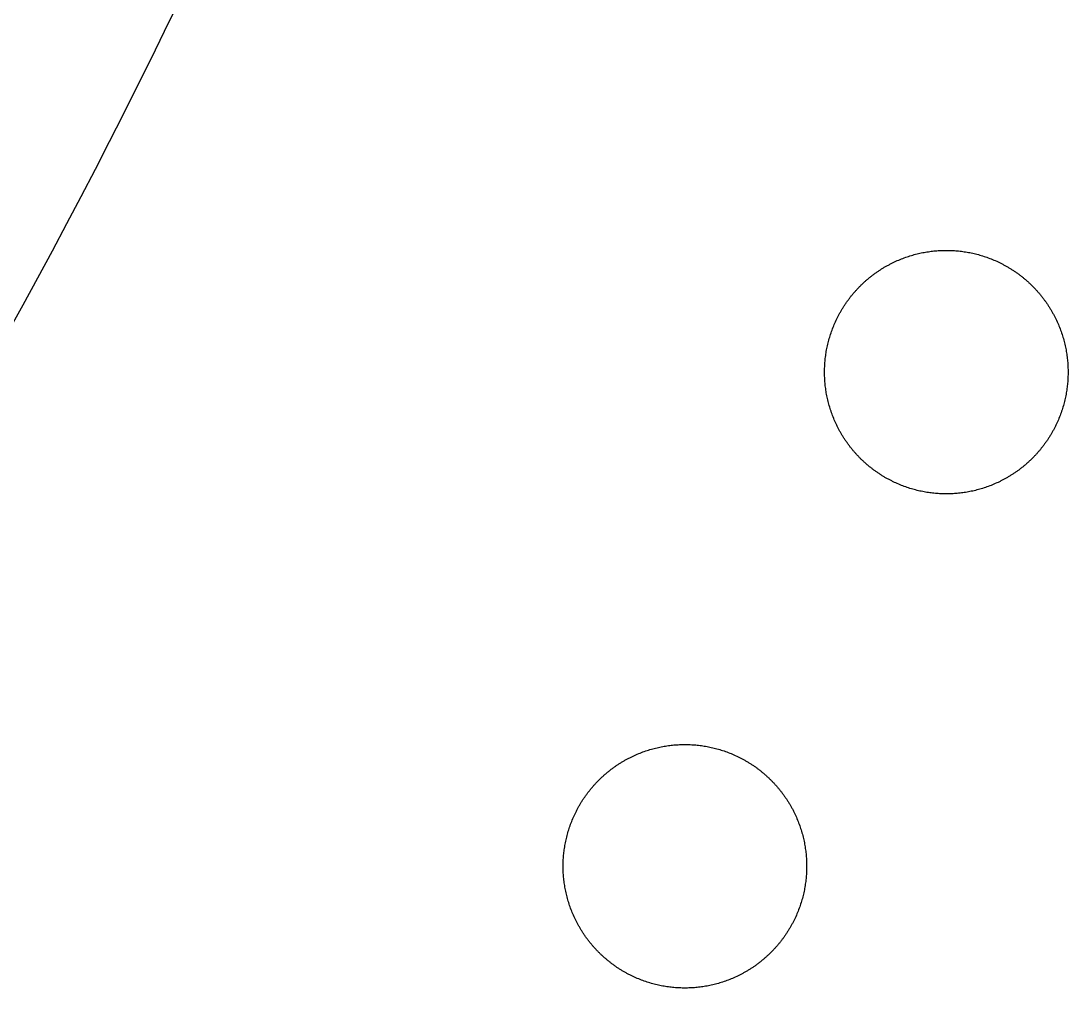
# Model space of a CAD drawing. Extents: x -111 to 2985, y -118 to 122.
# Drawn here: x -69.45 to -64.44, y -60.82 to -56.19 of the extents above; entities that cross this region are included whole.
import ezdxf

# ---------------------------------------------------------------- set-up
doc = ezdxf.new("R2010")
doc.units = 0
doc.layers.add('LAYER_03', color=5, linetype='CONTINUOUS')

msp = doc.modelspace()

# ---------------------------------------------------------------- linework, layer by layer
at = {"layer": 'LAYER_03'}
msp.add_lwpolyline([(-68.6985, -56.1086), (-68.763, -56.2416), (-68.828, -56.3743), (-68.8937, -56.5066), (-68.96, -56.6386), (-69.0269, -56.7702), (-69.0944, -56.9014), (-69.1625, -57.0323), (-69.2312, -57.1627), (-69.3004, -57.2928), (-69.3703, -57.4225), (-69.4407, -57.5518), (-69.5117, -57.6807)], dxfattribs=at)
for points in [[(-65.6031, -57.8715), (-65.6031, -57.8651), (-65.6029, -57.8586), (-65.6028, -57.8521), (-65.6025, -57.8456), (-65.6022, -57.839), (-65.6018, -57.8324), (-65.6013, -57.8258), (-65.6007, -57.8192), (-65.6001, -57.8125), (-65.5994, -57.8059), (-65.5986, -57.7992), (-65.5977, -57.7925), (-65.5967, -57.7857), (-65.5957, -57.779), (-65.5946, -57.7723), (-65.5934, -57.7655), (-65.5921, -57.7587), (-65.5907, -57.752), (-65.5892, -57.7452), (-65.5877, -57.7384), (-65.586, -57.7316), (-65.5843, -57.7248), (-65.5825, -57.718), (-65.5806, -57.7112), (-65.5786, -57.7044), (-65.5765, -57.6976), (-65.5744, -57.6908), (-65.5721, -57.6841), (-65.5698, -57.6773), (-65.5673, -57.6705), (-65.5648, -57.6638), (-65.5622, -57.657), (-65.5595, -57.6503), (-65.5567, -57.6436), (-65.5538, -57.637), (-65.5508, -57.6303), (-65.5477, -57.6237), (-65.5462, -57.6204), (-65.5446, -57.617), (-65.543, -57.6138), (-65.5413, -57.6105), (-65.5397, -57.6072), (-65.538, -57.6039), (-65.5363, -57.6006), (-65.5346, -57.5974), (-65.5328, -57.5941), (-65.5311, -57.5909), (-65.5293, -57.5877), (-65.5274, -57.5844), (-65.5256, -57.5812), (-65.5238, -57.578), (-65.5219, -57.5748), (-65.52, -57.5716), (-65.5181, -57.5684), (-65.5161, -57.5653), (-65.5141, -57.5621), (-65.5122, -57.5589), (-65.5101, -57.5558), (-65.5081, -57.5527), (-65.5061, -57.5496), (-65.504, -57.5465), (-65.5019, -57.5434), (-65.4998, -57.5403), (-65.4976, -57.5372), (-65.4955, -57.5341), (-65.4933, -57.5311), (-65.4911, -57.5281), (-65.4889, -57.525), (-65.4866, -57.522), (-65.4844, -57.519), (-65.4821, -57.5161), (-65.4798, -57.5131), (-65.4775, -57.5101), (-65.4751, -57.5072), (-65.4728, -57.5043), (-65.4704, -57.5014), (-65.468, -57.4985), (-65.4656, -57.4956), (-65.4631, -57.4927), (-65.4607, -57.4899), (-65.4582, -57.487), (-65.4557, -57.4842), (-65.4532, -57.4814), (-65.4507, -57.4786), (-65.4481, -57.4758), (-65.4455, -57.4731), (-65.443, -57.4703), (-65.4403, -57.4676), (-65.4377, -57.4649), (-65.4351, -57.4622), (-65.4324, -57.4595), (-65.4298, -57.4569), (-65.4271, -57.4542), (-65.4244, -57.4516), (-65.4216, -57.449), (-65.4189, -57.4464), (-65.4161, -57.4438), (-65.4133, -57.4413), (-65.4106, -57.4387), (-65.4078, -57.4362), (-65.4049, -57.4337), (-65.4021, -57.4313), (-65.3992, -57.4288), (-65.3964, -57.4264), (-65.3935, -57.4239), (-65.3906, -57.4215), (-65.3877, -57.4192), (-65.3847, -57.4168), (-65.3818, -57.4145), (-65.3788, -57.4121), (-65.3759, -57.4098), (-65.3729, -57.4076), (-65.3699, -57.4053), (-65.3669, -57.4031), (-65.3639, -57.4008), (-65.3608, -57.3986), (-65.3578, -57.3965), (-65.3547, -57.3943), (-65.3517, -57.3922), (-65.3486, -57.39), (-65.3455, -57.388), (-65.3424, -57.3859), (-65.3393, -57.3838), (-65.3361, -57.3818), (-65.333, -57.3798), (-65.3298, -57.3778), (-65.3267, -57.3758), (-65.3235, -57.3739), (-65.3203, -57.372), (-65.3171, -57.3701), (-65.3139, -57.3682), (-65.3107, -57.3663), (-65.3075, -57.3645), (-65.3043, -57.3627), (-65.3011, -57.3609), (-65.2978, -57.3591), (-65.2946, -57.3574), (-65.2913, -57.3556), (-65.288, -57.3539), (-65.2848, -57.3523), (-65.2815, -57.3506), (-65.2782, -57.349), (-65.2749, -57.3474), (-65.2716, -57.3458), (-65.2683, -57.3442), (-65.2616, -57.3411), (-65.255, -57.3382), (-65.2483, -57.3353), (-65.2416, -57.3325), (-65.2349, -57.3298), (-65.2282, -57.3271), (-65.2214, -57.3246), (-65.2147, -57.3222), (-65.2079, -57.3198), (-65.2011, -57.3176), (-65.1943, -57.3154), (-65.1875, -57.3133), (-65.1807, -57.3113), (-65.1739, -57.3094), (-65.1671, -57.3076), (-65.1604, -57.3059), (-65.1536, -57.3043), (-65.1468, -57.3027), (-65.14, -57.3013), (-65.1332, -57.2999), (-65.1264, -57.2986), (-65.1197, -57.2974), (-65.1129, -57.2962), (-65.1062, -57.2952), (-65.0995, -57.2942), (-65.0928, -57.2934), (-65.0861, -57.2926), (-65.0794, -57.2918), (-65.0728, -57.2912), (-65.0661, -57.2906), (-65.0595, -57.2902), (-65.0529, -57.2898), (-65.0464, -57.2894), (-65.0399, -57.2892), (-65.0333, -57.289), (-65.0269, -57.2889), (-65.0204, -57.2888), (-65.014, -57.2889), (-65.0075, -57.289), (-65.001, -57.2892), (-64.9944, -57.2894), (-64.9879, -57.2898), (-64.9813, -57.2902), (-64.9747, -57.2906), (-64.9681, -57.2912), (-64.9614, -57.2918), (-64.9547, -57.2926), (-64.948, -57.2934), (-64.9413, -57.2942), (-64.9346, -57.2952), (-64.9279, -57.2962), (-64.9211, -57.2974), (-64.9144, -57.2986), (-64.9076, -57.2999), (-64.9008, -57.3013), (-64.8941, -57.3027), (-64.8873, -57.3043), (-64.8805, -57.3059), (-64.8737, -57.3076), (-64.8669, -57.3094), (-64.8601, -57.3113), (-64.8533, -57.3133), (-64.8465, -57.3154), (-64.8397, -57.3176), (-64.8329, -57.3198), (-64.8262, -57.3222), (-64.8194, -57.3246), (-64.8127, -57.3271), (-64.8059, -57.3298), (-64.7992, -57.3325), (-64.7925, -57.3353), (-64.7858, -57.3382), (-64.7792, -57.3411), (-64.7725, -57.3442), (-64.7692, -57.3458), (-64.7659, -57.3474), (-64.7626, -57.349), (-64.7593, -57.3506), (-64.7561, -57.3523), (-64.7528, -57.3539), (-64.7495, -57.3556), (-64.7463, -57.3574), (-64.743, -57.3591), (-64.7398, -57.3609), (-64.7365, -57.3627), (-64.7333, -57.3645), (-64.7301, -57.3663), (-64.7269, -57.3682), (-64.7237, -57.3701), (-64.7205, -57.372), (-64.7173, -57.3739), (-64.7141, -57.3758), (-64.711, -57.3778), (-64.7078, -57.3798), (-64.7047, -57.3818), (-64.7016, -57.3838), (-64.6984, -57.3859), (-64.6953, -57.388), (-64.6922, -57.39), (-64.6892, -57.3922), (-64.6861, -57.3943), (-64.683, -57.3965), (-64.68, -57.3986), (-64.677, -57.4008), (-64.6739, -57.4031), (-64.6709, -57.4053), (-64.6679, -57.4076), (-64.6649, -57.4098), (-64.662, -57.4121), (-64.659, -57.4145), (-64.6561, -57.4168), (-64.6532, -57.4192), (-64.6502, -57.4215), (-64.6473, -57.4239), (-64.6445, -57.4264), (-64.6416, -57.4288), (-64.6387, -57.4313), (-64.6359, -57.4337), (-64.6331, -57.4362), (-64.6303, -57.4387), (-64.6275, -57.4413), (-64.6247, -57.4438), (-64.6219, -57.4464), (-64.6192, -57.449), (-64.6165, -57.4516), (-64.6138, -57.4542), (-64.6111, -57.4569), (-64.6084, -57.4595), (-64.6057, -57.4622), (-64.6031, -57.4649), (-64.6005, -57.4676), (-64.5979, -57.4703), (-64.5953, -57.4731), (-64.5927, -57.4758), (-64.5902, -57.4786), (-64.5876, -57.4814), (-64.5851, -57.4842), (-64.5826, -57.487), (-64.5801, -57.4899), (-64.5777, -57.4927), (-64.5752, -57.4956), (-64.5728, -57.4985), (-64.5704, -57.5014), (-64.568, -57.5043), (-64.5657, -57.5072), (-64.5633, -57.5101), (-64.561, -57.5131), (-64.5587, -57.5161), (-64.5564, -57.519), (-64.5542, -57.522), (-64.5519, -57.525), (-64.5497, -57.5281), (-64.5475, -57.5311), (-64.5453, -57.5341), (-64.5432, -57.5372), (-64.5411, -57.5403), (-64.5389, -57.5434), (-64.5368, -57.5465), (-64.5348, -57.5496), (-64.5327, -57.5527), (-64.5307, -57.5558), (-64.5287, -57.5589), (-64.5267, -57.5621), (-64.5247, -57.5653), (-64.5228, -57.5684), (-64.5209, -57.5716), (-64.5189, -57.5748), (-64.5171, -57.578), (-64.5152, -57.5812), (-64.5134, -57.5844), (-64.5116, -57.5877), (-64.5098, -57.5909), (-64.508, -57.5941), (-64.5063, -57.5974), (-64.5045, -57.6006), (-64.5028, -57.6039), (-64.5011, -57.6072), (-64.4995, -57.6105), (-64.4979, -57.6138), (-64.4962, -57.617), (-64.4947, -57.6204), (-64.4931, -57.6237), (-64.49, -57.6303), (-64.487, -57.637), (-64.4842, -57.6436), (-64.4814, -57.6503), (-64.4786, -57.657), (-64.476, -57.6638), (-64.4735, -57.6705), (-64.4711, -57.6773), (-64.4687, -57.6841), (-64.4665, -57.6908), (-64.4643, -57.6976), (-64.4622, -57.7044), (-64.4602, -57.7112), (-64.4583, -57.718), (-64.4565, -57.7248), (-64.4548, -57.7316), (-64.4532, -57.7384), (-64.4516, -57.7452), (-64.4501, -57.752), (-64.4488, -57.7587), (-64.4475, -57.7655), (-64.4463, -57.7723), (-64.4451, -57.779), (-64.4441, -57.7857), (-64.4431, -57.7925), (-64.4422, -57.7992), (-64.4414, -57.8059), (-64.4407, -57.8125), (-64.4401, -57.8192), (-64.4395, -57.8258), (-64.439, -57.8324), (-64.4386, -57.839), (-64.4383, -57.8456), (-64.4381, -57.8521), (-64.4379, -57.8586), (-64.4378, -57.8651), (-64.4377, -57.8715), (-64.4378, -57.878), (-64.4379, -57.8845), (-64.4381, -57.891), (-64.4383, -57.8975), (-64.4386, -57.9041), (-64.439, -57.9106), (-64.4395, -57.9173), (-64.4401, -57.9239), (-64.4407, -57.9305), (-64.4414, -57.9372), (-64.4422, -57.9439), (-64.4431, -57.9506), (-64.4441, -57.9573), (-64.4451, -57.964), (-64.4463, -57.9708), (-64.4475, -57.9776), (-64.4488, -57.9843), (-64.4501, -57.9911), (-64.4516, -57.9979), (-64.4532, -58.0047), (-64.4548, -58.0115), (-64.4565, -58.0183), (-64.4583, -58.0251), (-64.4602, -58.0319), (-64.4622, -58.0387), (-64.4643, -58.0454), (-64.4665, -58.0522), (-64.4687, -58.059), (-64.4711, -58.0658), (-64.4735, -58.0725), (-64.476, -58.0793), (-64.4786, -58.086), (-64.4814, -58.0927), (-64.4842, -58.0994), (-64.487, -58.1061), (-64.49, -58.1128), (-64.4931, -58.1194), (-64.4947, -58.1227), (-64.4962, -58.126), (-64.4979, -58.1293), (-64.4995, -58.1326), (-64.5011, -58.1359), (-64.5028, -58.1391), (-64.5045, -58.1424), (-64.5063, -58.1457), (-64.508, -58.1489), (-64.5098, -58.1522), (-64.5116, -58.1554), (-64.5134, -58.1586), (-64.5152, -58.1618), (-64.5171, -58.1651), (-64.5189, -58.1683), (-64.5209, -58.1714), (-64.5228, -58.1746), (-64.5247, -58.1778), (-64.5267, -58.181), (-64.5287, -58.1841), (-64.5307, -58.1872), (-64.5327, -58.1904), (-64.5348, -58.1935), (-64.5368, -58.1966), (-64.5389, -58.1997), (-64.5411, -58.2028), (-64.5432, -58.2058), (-64.5453, -58.2089), (-64.5475, -58.212), (-64.5497, -58.215), (-64.5519, -58.218), (-64.5542, -58.221), (-64.5564, -58.224), (-64.5587, -58.227), (-64.561, -58.23), (-64.5633, -58.2329), (-64.5657, -58.2359), (-64.568, -58.2388), (-64.5704, -58.2417), (-64.5728, -58.2446), (-64.5752, -58.2475), (-64.5777, -58.2504), (-64.5801, -58.2532), (-64.5826, -58.256), (-64.5851, -58.2589), (-64.5876, -58.2617), (-64.5902, -58.2645), (-64.5927, -58.2672), (-64.5953, -58.27), (-64.5979, -58.2727), (-64.6005, -58.2755), (-64.6031, -58.2782), (-64.6057, -58.2809), (-64.6084, -58.2835), (-64.6111, -58.2862), (-64.6138, -58.2888), (-64.6165, -58.2915), (-64.6192, -58.2941), (-64.6219, -58.2967), (-64.6247, -58.2992), (-64.6275, -58.3018), (-64.6303, -58.3043), (-64.6331, -58.3068), (-64.6359, -58.3093), (-64.6387, -58.3118), (-64.6416, -58.3143), (-64.6445, -58.3167), (-64.6473, -58.3191), (-64.6502, -58.3215), (-64.6532, -58.3239), (-64.6561, -58.3263), (-64.659, -58.3286), (-64.662, -58.3309), (-64.6649, -58.3332), (-64.6679, -58.3355), (-64.6709, -58.3378), (-64.6739, -58.34), (-64.677, -58.3422), (-64.68, -58.3444), (-64.683, -58.3466), (-64.6861, -58.3488), (-64.6892, -58.3509), (-64.6922, -58.353), (-64.6953, -58.3551), (-64.6984, -58.3572), (-64.7016, -58.3592), (-64.7047, -58.3613), (-64.7078, -58.3633), (-64.711, -58.3653), (-64.7141, -58.3672), (-64.7173, -58.3692), (-64.7205, -58.3711), (-64.7237, -58.373), (-64.7269, -58.3749), (-64.7301, -58.3767), (-64.7333, -58.3786), (-64.7365, -58.3804), (-64.7398, -58.3822), (-64.743, -58.3839), (-64.7463, -58.3857), (-64.7495, -58.3874), (-64.7528, -58.3891), (-64.7561, -58.3908), (-64.7593, -58.3924), (-64.7626, -58.3941), (-64.7659, -58.3957), (-64.7692, -58.3973), (-64.7725, -58.3989), (-64.7792, -58.4019), (-64.7858, -58.4049), (-64.7925, -58.4078), (-64.7992, -58.4106), (-64.8059, -58.4133), (-64.8127, -58.4159), (-64.8194, -58.4184), (-64.8262, -58.4209), (-64.8329, -58.4232), (-64.8397, -58.4255), (-64.8465, -58.4276), (-64.8533, -58.4297), (-64.8601, -58.4317), (-64.8669, -58.4336), (-64.8737, -58.4354), (-64.8805, -58.4372), (-64.8873, -58.4388), (-64.8941, -58.4403), (-64.9008, -58.4418), (-64.9076, -58.4432), (-64.9144, -58.4445), (-64.9211, -58.4457), (-64.9279, -58.4468), (-64.9346, -58.4479), (-64.9413, -58.4488), (-64.948, -58.4497), (-64.9547, -58.4505), (-64.9614, -58.4512), (-64.9681, -58.4518), (-64.9747, -58.4524), (-64.9813, -58.4529), (-64.9879, -58.4533), (-64.9944, -58.4536), (-65.001, -58.4539), (-65.0075, -58.4541), (-65.014, -58.4542), (-65.0204, -58.4542), (-65.0269, -58.4542), (-65.0333, -58.4541), (-65.0399, -58.4539), (-65.0464, -58.4536), (-65.0529, -58.4533), (-65.0595, -58.4529), (-65.0661, -58.4524), (-65.0728, -58.4518), (-65.0794, -58.4512), (-65.0861, -58.4505), (-65.0928, -58.4497), (-65.0995, -58.4488), (-65.1062, -58.4479), (-65.1129, -58.4468), (-65.1197, -58.4457), (-65.1264, -58.4445), (-65.1332, -58.4432), (-65.14, -58.4418), (-65.1468, -58.4403), (-65.1536, -58.4388), (-65.1604, -58.4372), (-65.1671, -58.4354), (-65.1739, -58.4336), (-65.1807, -58.4317), (-65.1875, -58.4297), (-65.1943, -58.4276), (-65.2011, -58.4255), (-65.2079, -58.4232), (-65.2147, -58.4209), (-65.2214, -58.4184), (-65.2282, -58.4159), (-65.2349, -58.4133), (-65.2416, -58.4106), (-65.2483, -58.4078), (-65.255, -58.4049), (-65.2616, -58.4019), (-65.2683, -58.3989), (-65.2716, -58.3973), (-65.2749, -58.3957), (-65.2782, -58.3941), (-65.2815, -58.3924), (-65.2848, -58.3908), (-65.288, -58.3891), (-65.2913, -58.3874), (-65.2946, -58.3857), (-65.2978, -58.3839), (-65.3011, -58.3822), (-65.3043, -58.3804), (-65.3075, -58.3786), (-65.3107, -58.3767), (-65.3139, -58.3749), (-65.3171, -58.373), (-65.3203, -58.3711), (-65.3235, -58.3692), (-65.3267, -58.3672), (-65.3298, -58.3653), (-65.333, -58.3633), (-65.3361, -58.3613), (-65.3393, -58.3592), (-65.3424, -58.3572), (-65.3455, -58.3551), (-65.3486, -58.353), (-65.3517, -58.3509), (-65.3547, -58.3488), (-65.3578, -58.3466), (-65.3608, -58.3444), (-65.3639, -58.3422), (-65.3669, -58.34), (-65.3699, -58.3378), (-65.3729, -58.3355), (-65.3759, -58.3332), (-65.3788, -58.3309), (-65.3818, -58.3286), (-65.3847, -58.3263), (-65.3877, -58.3239), (-65.3906, -58.3215), (-65.3935, -58.3191), (-65.3964, -58.3167), (-65.3992, -58.3143), (-65.4021, -58.3118), (-65.4049, -58.3093), (-65.4078, -58.3068), (-65.4106, -58.3043), (-65.4133, -58.3018), (-65.4161, -58.2992), (-65.4189, -58.2967), (-65.4216, -58.2941), (-65.4244, -58.2915), (-65.4271, -58.2888), (-65.4298, -58.2862), (-65.4324, -58.2835), (-65.4351, -58.2809), (-65.4377, -58.2782), (-65.4403, -58.2755), (-65.443, -58.2727), (-65.4455, -58.27), (-65.4481, -58.2672), (-65.4507, -58.2645), (-65.4532, -58.2617), (-65.4557, -58.2589), (-65.4582, -58.256), (-65.4607, -58.2532), (-65.4631, -58.2504), (-65.4656, -58.2475), (-65.468, -58.2446), (-65.4704, -58.2417), (-65.4728, -58.2388), (-65.4751, -58.2359), (-65.4775, -58.2329), (-65.4798, -58.23), (-65.4821, -58.227), (-65.4844, -58.224), (-65.4866, -58.221), (-65.4889, -58.218), (-65.4911, -58.215), (-65.4933, -58.212), (-65.4955, -58.2089), (-65.4976, -58.2058), (-65.4998, -58.2028), (-65.5019, -58.1997), (-65.504, -58.1966), (-65.5061, -58.1935), (-65.5081, -58.1904), (-65.5101, -58.1872), (-65.5122, -58.1841), (-65.5141, -58.181), (-65.5161, -58.1778), (-65.5181, -58.1746), (-65.52, -58.1714), (-65.5219, -58.1683), (-65.5238, -58.1651), (-65.5256, -58.1618), (-65.5274, -58.1586), (-65.5293, -58.1554), (-65.5311, -58.1522), (-65.5328, -58.1489), (-65.5346, -58.1457), (-65.5363, -58.1424), (-65.538, -58.1391), (-65.5397, -58.1359), (-65.5413, -58.1326), (-65.543, -58.1293), (-65.5446, -58.126), (-65.5462, -58.1227), (-65.5477, -58.1194), (-65.5508, -58.1128), (-65.5538, -58.1061), (-65.5567, -58.0994), (-65.5595, -58.0927), (-65.5622, -58.086), (-65.5648, -58.0793), (-65.5673, -58.0725), (-65.5698, -58.0658), (-65.5721, -58.059), (-65.5744, -58.0522), (-65.5765, -58.0454), (-65.5786, -58.0387), (-65.5806, -58.0319), (-65.5825, -58.0251), (-65.5843, -58.0183), (-65.586, -58.0115), (-65.5877, -58.0047), (-65.5892, -57.9979), (-65.5907, -57.9911), (-65.5921, -57.9843), (-65.5934, -57.9776), (-65.5946, -57.9708), (-65.5957, -57.964), (-65.5967, -57.9573), (-65.5977, -57.9506), (-65.5986, -57.9439), (-65.5994, -57.9372), (-65.6001, -57.9305), (-65.6007, -57.9239), (-65.6013, -57.9173), (-65.6018, -57.9106), (-65.6022, -57.9041), (-65.6025, -57.8975), (-65.6028, -57.891), (-65.6029, -57.8845), (-65.6031, -57.878)], [(-66.8542, -60.2357), (-66.8541, -60.2293), (-66.854, -60.2228), (-66.8538, -60.2163), (-66.8536, -60.2098), (-66.8533, -60.2032), (-66.8529, -60.1966), (-66.8524, -60.19), (-66.8518, -60.1834), (-66.8512, -60.1767), (-66.8505, -60.1701), (-66.8497, -60.1634), (-66.8488, -60.1567), (-66.8478, -60.15), (-66.8468, -60.1432), (-66.8456, -60.1365), (-66.8444, -60.1297), (-66.8431, -60.123), (-66.8418, -60.1162), (-66.8403, -60.1094), (-66.8388, -60.1026), (-66.8371, -60.0958), (-66.8354, -60.089), (-66.8336, -60.0822), (-66.8317, -60.0754), (-66.8297, -60.0686), (-66.8276, -60.0618), (-66.8254, -60.0551), (-66.8232, -60.0483), (-66.8208, -60.0415), (-66.8184, -60.0347), (-66.8159, -60.028), (-66.8133, -60.0213), (-66.8105, -60.0146), (-66.8078, -60.0079), (-66.8049, -60.0012), (-66.8019, -59.9945), (-66.7988, -59.9879), (-66.7972, -59.9846), (-66.7957, -59.9813), (-66.794, -59.978), (-66.7924, -59.9747), (-66.7908, -59.9714), (-66.7891, -59.9681), (-66.7874, -59.9649), (-66.7856, -59.9616), (-66.7839, -59.9584), (-66.7821, -59.9551), (-66.7803, -59.9519), (-66.7785, -59.9486), (-66.7767, -59.9454), (-66.7748, -59.9422), (-66.773, -59.939), (-66.7711, -59.9358), (-66.7691, -59.9326), (-66.7672, -59.9295), (-66.7652, -59.9263), (-66.7632, -59.9232), (-66.7612, -59.92), (-66.7592, -59.9169), (-66.7571, -59.9138), (-66.7551, -59.9107), (-66.753, -59.9076), (-66.7509, -59.9045), (-66.7487, -59.9014), (-66.7466, -59.8984), (-66.7444, -59.8953), (-66.7422, -59.8923), (-66.74, -59.8893), (-66.7377, -59.8863), (-66.7355, -59.8833), (-66.7332, -59.8803), (-66.7309, -59.8773), (-66.7286, -59.8744), (-66.7262, -59.8714), (-66.7239, -59.8685), (-66.7215, -59.8656), (-66.7191, -59.8627), (-66.7167, -59.8598), (-66.7142, -59.8569), (-66.7118, -59.8541), (-66.7093, -59.8512), (-66.7068, -59.8484), (-66.7043, -59.8456), (-66.7017, -59.8428), (-66.6992, -59.84), (-66.6966, -59.8373), (-66.694, -59.8345), (-66.6914, -59.8318), (-66.6888, -59.8291), (-66.6862, -59.8264), (-66.6835, -59.8237), (-66.6808, -59.8211), (-66.6781, -59.8184), (-66.6754, -59.8158), (-66.6727, -59.8132), (-66.67, -59.8106), (-66.6672, -59.8081), (-66.6644, -59.8055), (-66.6616, -59.803), (-66.6588, -59.8005), (-66.656, -59.798), (-66.6532, -59.7955), (-66.6503, -59.793), (-66.6474, -59.7906), (-66.6446, -59.7882), (-66.6417, -59.7858), (-66.6387, -59.7834), (-66.6358, -59.781), (-66.6329, -59.7787), (-66.6299, -59.7764), (-66.627, -59.7741), (-66.624, -59.7718), (-66.621, -59.7695), (-66.618, -59.7673), (-66.6149, -59.7651), (-66.6119, -59.7629), (-66.6089, -59.7607), (-66.6058, -59.7585), (-66.6027, -59.7564), (-66.5997, -59.7543), (-66.5966, -59.7522), (-66.5935, -59.7501), (-66.5903, -59.7481), (-66.5872, -59.746), (-66.5841, -59.744), (-66.5809, -59.742), (-66.5778, -59.7401), (-66.5746, -59.7381), (-66.5714, -59.7362), (-66.5682, -59.7343), (-66.565, -59.7324), (-66.5618, -59.7305), (-66.5586, -59.7287), (-66.5554, -59.7269), (-66.5521, -59.7251), (-66.5489, -59.7233), (-66.5456, -59.7216), (-66.5424, -59.7199), (-66.5391, -59.7182), (-66.5358, -59.7165), (-66.5326, -59.7148), (-66.5293, -59.7132), (-66.526, -59.7116), (-66.5227, -59.71), (-66.5194, -59.7084), (-66.5127, -59.7054), (-66.5061, -59.7024), (-66.4994, -59.6995), (-66.4927, -59.6967), (-66.486, -59.694), (-66.4792, -59.6914), (-66.4725, -59.6888), (-66.4657, -59.6864), (-66.459, -59.6841), (-66.4522, -59.6818), (-66.4454, -59.6796), (-66.4386, -59.6776), (-66.4318, -59.6756), (-66.425, -59.6737), (-66.4182, -59.6718), (-66.4114, -59.6701), (-66.4046, -59.6685), (-66.3978, -59.6669), (-66.3911, -59.6655), (-66.3843, -59.6641), (-66.3775, -59.6628), (-66.3708, -59.6616), (-66.364, -59.6605), (-66.3573, -59.6594), (-66.3506, -59.6585), (-66.3439, -59.6576), (-66.3372, -59.6568), (-66.3305, -59.6561), (-66.3238, -59.6554), (-66.3172, -59.6549), (-66.3106, -59.6544), (-66.304, -59.654), (-66.2975, -59.6537), (-66.2909, -59.6534), (-66.2844, -59.6532), (-66.2779, -59.6531), (-66.2715, -59.6531), (-66.265, -59.6531), (-66.2586, -59.6532), (-66.252, -59.6534), (-66.2455, -59.6537), (-66.239, -59.654), (-66.2324, -59.6544), (-66.2258, -59.6549), (-66.2191, -59.6554), (-66.2125, -59.6561), (-66.2058, -59.6568), (-66.1991, -59.6576), (-66.1924, -59.6585), (-66.1857, -59.6594), (-66.179, -59.6605), (-66.1722, -59.6616), (-66.1655, -59.6628), (-66.1587, -59.6641), (-66.1519, -59.6655), (-66.1451, -59.6669), (-66.1383, -59.6685), (-66.1316, -59.6701), (-66.1248, -59.6718), (-66.118, -59.6737), (-66.1112, -59.6756), (-66.1044, -59.6776), (-66.0976, -59.6796), (-66.0908, -59.6818), (-66.084, -59.6841), (-66.0772, -59.6864), (-66.0705, -59.6888), (-66.0637, -59.6914), (-66.057, -59.694), (-66.0503, -59.6967), (-66.0436, -59.6995), (-66.0369, -59.7024), (-66.0303, -59.7054), (-66.0236, -59.7084), (-66.0203, -59.71), (-66.017, -59.7116), (-66.0137, -59.7132), (-66.0104, -59.7148), (-66.0071, -59.7165), (-66.0039, -59.7182), (-66.0006, -59.7199), (-65.9973, -59.7216), (-65.9941, -59.7233), (-65.9908, -59.7251), (-65.9876, -59.7269), (-65.9844, -59.7287), (-65.9812, -59.7305), (-65.978, -59.7324), (-65.9748, -59.7343), (-65.9716, -59.7362), (-65.9684, -59.7381), (-65.9652, -59.7401), (-65.9621, -59.742), (-65.9589, -59.744), (-65.9558, -59.746), (-65.9526, -59.7481), (-65.9495, -59.7501), (-65.9464, -59.7522), (-65.9433, -59.7543), (-65.9402, -59.7564), (-65.9372, -59.7585), (-65.9341, -59.7607), (-65.9311, -59.7629), (-65.928, -59.7651), (-65.925, -59.7673), (-65.922, -59.7695), (-65.919, -59.7718), (-65.916, -59.7741), (-65.9131, -59.7764), (-65.9101, -59.7787), (-65.9072, -59.781), (-65.9042, -59.7834), (-65.9013, -59.7858), (-65.8984, -59.7882), (-65.8955, -59.7906), (-65.8927, -59.793), (-65.8898, -59.7955), (-65.887, -59.798), (-65.8842, -59.8005), (-65.8813, -59.803), (-65.8786, -59.8055), (-65.8758, -59.8081), (-65.873, -59.8106), (-65.8703, -59.8132), (-65.8676, -59.8158), (-65.8648, -59.8184), (-65.8621, -59.8211), (-65.8595, -59.8237), (-65.8568, -59.8264), (-65.8542, -59.8291), (-65.8516, -59.8318), (-65.8489, -59.8345), (-65.8464, -59.8373), (-65.8438, -59.84), (-65.8412, -59.8428), (-65.8387, -59.8456), (-65.8362, -59.8484), (-65.8337, -59.8512), (-65.8312, -59.8541), (-65.8288, -59.8569), (-65.8263, -59.8598), (-65.8239, -59.8627), (-65.8215, -59.8656), (-65.8191, -59.8685), (-65.8168, -59.8714), (-65.8144, -59.8744), (-65.8121, -59.8773), (-65.8098, -59.8803), (-65.8075, -59.8833), (-65.8053, -59.8863), (-65.803, -59.8893), (-65.8008, -59.8923), (-65.7986, -59.8953), (-65.7964, -59.8984), (-65.7943, -59.9014), (-65.7921, -59.9045), (-65.79, -59.9076), (-65.7879, -59.9107), (-65.7858, -59.9138), (-65.7838, -59.9169), (-65.7818, -59.92), (-65.7797, -59.9232), (-65.7778, -59.9263), (-65.7758, -59.9295), (-65.7739, -59.9326), (-65.7719, -59.9358), (-65.77, -59.939), (-65.7681, -59.9422), (-65.7663, -59.9454), (-65.7645, -59.9486), (-65.7626, -59.9519), (-65.7608, -59.9551), (-65.7591, -59.9584), (-65.7573, -59.9616), (-65.7556, -59.9649), (-65.7539, -59.9681), (-65.7522, -59.9714), (-65.7506, -59.9747), (-65.7489, -59.978), (-65.7473, -59.9813), (-65.7457, -59.9846), (-65.7442, -59.9879), (-65.7411, -59.9945), (-65.7381, -60.0012), (-65.7352, -60.0079), (-65.7324, -60.0146), (-65.7297, -60.0213), (-65.7271, -60.028), (-65.7246, -60.0347), (-65.7221, -60.0415), (-65.7198, -60.0483), (-65.7175, -60.0551), (-65.7154, -60.0618), (-65.7133, -60.0686), (-65.7113, -60.0754), (-65.7094, -60.0822), (-65.7076, -60.089), (-65.7059, -60.0958), (-65.7042, -60.1026), (-65.7027, -60.1094), (-65.7012, -60.1162), (-65.6998, -60.123), (-65.6985, -60.1297), (-65.6973, -60.1365), (-65.6962, -60.1432), (-65.6952, -60.15), (-65.6942, -60.1567), (-65.6933, -60.1634), (-65.6925, -60.1701), (-65.6918, -60.1767), (-65.6912, -60.1834), (-65.6906, -60.19), (-65.6901, -60.1966), (-65.6897, -60.2032), (-65.6894, -60.2098), (-65.6891, -60.2163), (-65.689, -60.2228), (-65.6888, -60.2293), (-65.6888, -60.2357), (-65.6888, -60.2422), (-65.689, -60.2487), (-65.6891, -60.2552), (-65.6894, -60.2617), (-65.6897, -60.2683), (-65.6901, -60.2749), (-65.6906, -60.2815), (-65.6912, -60.2881), (-65.6918, -60.2948), (-65.6925, -60.3014), (-65.6933, -60.3081), (-65.6942, -60.3148), (-65.6952, -60.3215), (-65.6962, -60.3283), (-65.6973, -60.335), (-65.6985, -60.3418), (-65.6998, -60.3485), (-65.7012, -60.3553), (-65.7027, -60.3621), (-65.7042, -60.3689), (-65.7059, -60.3757), (-65.7076, -60.3825), (-65.7094, -60.3893), (-65.7113, -60.3961), (-65.7133, -60.4029), (-65.7154, -60.4097), (-65.7175, -60.4164), (-65.7198, -60.4232), (-65.7221, -60.43), (-65.7246, -60.4368), (-65.7271, -60.4435), (-65.7297, -60.4502), (-65.7324, -60.4569), (-65.7352, -60.4636), (-65.7381, -60.4703), (-65.7411, -60.477), (-65.7442, -60.4836), (-65.7457, -60.4869), (-65.7473, -60.4902), (-65.7489, -60.4935), (-65.7506, -60.4968), (-65.7522, -60.5001), (-65.7539, -60.5034), (-65.7556, -60.5066), (-65.7573, -60.5099), (-65.7591, -60.5131), (-65.7608, -60.5164), (-65.7626, -60.5196), (-65.7645, -60.5229), (-65.7663, -60.5261), (-65.7681, -60.5293), (-65.77, -60.5325), (-65.7719, -60.5357), (-65.7739, -60.5388), (-65.7758, -60.542), (-65.7778, -60.5452), (-65.7797, -60.5483), (-65.7818, -60.5515), (-65.7838, -60.5546), (-65.7858, -60.5577), (-65.7879, -60.5608), (-65.79, -60.5639), (-65.7921, -60.567), (-65.7943, -60.5701), (-65.7964, -60.5731), (-65.7986, -60.5762), (-65.8008, -60.5792), (-65.803, -60.5822), (-65.8053, -60.5852), (-65.8075, -60.5882), (-65.8098, -60.5912), (-65.8121, -60.5942), (-65.8144, -60.5971), (-65.8168, -60.6001), (-65.8191, -60.603), (-65.8215, -60.6059), (-65.8239, -60.6088), (-65.8263, -60.6117), (-65.8288, -60.6146), (-65.8312, -60.6174), (-65.8337, -60.6203), (-65.8362, -60.6231), (-65.8387, -60.6259), (-65.8412, -60.6287), (-65.8438, -60.6315), (-65.8464, -60.6342), (-65.8489, -60.637), (-65.8516, -60.6397), (-65.8542, -60.6424), (-65.8568, -60.6451), (-65.8595, -60.6478), (-65.8621, -60.6504), (-65.8648, -60.6531), (-65.8676, -60.6557), (-65.8703, -60.6583), (-65.873, -60.6609), (-65.8758, -60.6634), (-65.8786, -60.666), (-65.8813, -60.6685), (-65.8842, -60.671), (-65.887, -60.6735), (-65.8898, -60.676), (-65.8927, -60.6785), (-65.8955, -60.6809), (-65.8984, -60.6833), (-65.9013, -60.6857), (-65.9042, -60.6881), (-65.9072, -60.6905), (-65.9101, -60.6928), (-65.9131, -60.6951), (-65.916, -60.6974), (-65.919, -60.6997), (-65.922, -60.702), (-65.925, -60.7042), (-65.928, -60.7064), (-65.9311, -60.7086), (-65.9341, -60.7108), (-65.9372, -60.713), (-65.9402, -60.7151), (-65.9433, -60.7172), (-65.9464, -60.7193), (-65.9495, -60.7214), (-65.9526, -60.7234), (-65.9558, -60.7255), (-65.9589, -60.7275), (-65.9621, -60.7295), (-65.9652, -60.7314), (-65.9684, -60.7334), (-65.9716, -60.7353), (-65.9748, -60.7372), (-65.978, -60.7391), (-65.9812, -60.7409), (-65.9844, -60.7428), (-65.9876, -60.7446), (-65.9908, -60.7464), (-65.9941, -60.7482), (-65.9973, -60.7499), (-66.0006, -60.7516), (-66.0039, -60.7533), (-66.0071, -60.755), (-66.0104, -60.7567), (-66.0137, -60.7583), (-66.017, -60.7599), (-66.0203, -60.7615), (-66.0236, -60.7631), (-66.0303, -60.7661), (-66.0369, -60.7691), (-66.0436, -60.772), (-66.0503, -60.7748), (-66.057, -60.7775), (-66.0637, -60.7801), (-66.0705, -60.7827), (-66.0772, -60.7851), (-66.084, -60.7874), (-66.0908, -60.7897), (-66.0976, -60.7919), (-66.1044, -60.7939), (-66.1112, -60.7959), (-66.118, -60.7978), (-66.1248, -60.7996), (-66.1316, -60.8014), (-66.1383, -60.803), (-66.1451, -60.8046), (-66.1519, -60.806), (-66.1587, -60.8074), (-66.1655, -60.8087), (-66.1722, -60.8099), (-66.179, -60.811), (-66.1857, -60.8121), (-66.1924, -60.813), (-66.1991, -60.8139), (-66.2058, -60.8147), (-66.2125, -60.8154), (-66.2191, -60.8161), (-66.2258, -60.8166), (-66.2324, -60.8171), (-66.239, -60.8175), (-66.2455, -60.8178), (-66.252, -60.8181), (-66.2586, -60.8183), (-66.265, -60.8184), (-66.2715, -60.8184), (-66.2779, -60.8184), (-66.2844, -60.8183), (-66.2909, -60.8181), (-66.2975, -60.8178), (-66.304, -60.8175), (-66.3106, -60.8171), (-66.3172, -60.8166), (-66.3238, -60.8161), (-66.3305, -60.8154), (-66.3372, -60.8147), (-66.3439, -60.8139), (-66.3506, -60.813), (-66.3573, -60.8121), (-66.364, -60.811), (-66.3708, -60.8099), (-66.3775, -60.8087), (-66.3843, -60.8074), (-66.3911, -60.806), (-66.3978, -60.8046), (-66.4046, -60.803), (-66.4114, -60.8014), (-66.4182, -60.7996), (-66.425, -60.7978), (-66.4318, -60.7959), (-66.4386, -60.7939), (-66.4454, -60.7919), (-66.4522, -60.7897), (-66.459, -60.7874), (-66.4657, -60.7851), (-66.4725, -60.7827), (-66.4792, -60.7801), (-66.486, -60.7775), (-66.4927, -60.7748), (-66.4994, -60.772), (-66.5061, -60.7691), (-66.5127, -60.7661), (-66.5194, -60.7631), (-66.5227, -60.7615), (-66.526, -60.7599), (-66.5293, -60.7583), (-66.5326, -60.7567), (-66.5358, -60.755), (-66.5391, -60.7533), (-66.5424, -60.7516), (-66.5456, -60.7499), (-66.5489, -60.7482), (-66.5521, -60.7464), (-66.5554, -60.7446), (-66.5586, -60.7428), (-66.5618, -60.7409), (-66.565, -60.7391), (-66.5682, -60.7372), (-66.5714, -60.7353), (-66.5746, -60.7334), (-66.5778, -60.7314), (-66.5809, -60.7295), (-66.5841, -60.7275), (-66.5872, -60.7255), (-66.5903, -60.7234), (-66.5935, -60.7214), (-66.5966, -60.7193), (-66.5997, -60.7172), (-66.6027, -60.7151), (-66.6058, -60.713), (-66.6089, -60.7108), (-66.6119, -60.7086), (-66.6149, -60.7064), (-66.618, -60.7042), (-66.621, -60.702), (-66.624, -60.6997), (-66.627, -60.6974), (-66.6299, -60.6951), (-66.6329, -60.6928), (-66.6358, -60.6905), (-66.6387, -60.6881), (-66.6417, -60.6857), (-66.6446, -60.6833), (-66.6474, -60.6809), (-66.6503, -60.6785), (-66.6532, -60.676), (-66.656, -60.6735), (-66.6588, -60.671), (-66.6616, -60.6685), (-66.6644, -60.666), (-66.6672, -60.6634), (-66.67, -60.6609), (-66.6727, -60.6583), (-66.6754, -60.6557), (-66.6781, -60.6531), (-66.6808, -60.6504), (-66.6835, -60.6478), (-66.6862, -60.6451), (-66.6888, -60.6424), (-66.6914, -60.6397), (-66.694, -60.637), (-66.6966, -60.6342), (-66.6992, -60.6315), (-66.7017, -60.6287), (-66.7043, -60.6259), (-66.7068, -60.6231), (-66.7093, -60.6203), (-66.7118, -60.6174), (-66.7142, -60.6146), (-66.7167, -60.6117), (-66.7191, -60.6088), (-66.7215, -60.6059), (-66.7239, -60.603), (-66.7262, -60.6001), (-66.7286, -60.5971), (-66.7309, -60.5942), (-66.7332, -60.5912), (-66.7355, -60.5882), (-66.7377, -60.5852), (-66.74, -60.5822), (-66.7422, -60.5792), (-66.7444, -60.5762), (-66.7466, -60.5731), (-66.7487, -60.5701), (-66.7509, -60.567), (-66.753, -60.5639), (-66.7551, -60.5608), (-66.7571, -60.5577), (-66.7592, -60.5546), (-66.7612, -60.5515), (-66.7632, -60.5483), (-66.7652, -60.5452), (-66.7672, -60.542), (-66.7691, -60.5388), (-66.7711, -60.5357), (-66.773, -60.5325), (-66.7748, -60.5293), (-66.7767, -60.5261), (-66.7785, -60.5229), (-66.7803, -60.5196), (-66.7821, -60.5164), (-66.7839, -60.5131), (-66.7856, -60.5099), (-66.7874, -60.5066), (-66.7891, -60.5034), (-66.7908, -60.5001), (-66.7924, -60.4968), (-66.794, -60.4935), (-66.7957, -60.4902), (-66.7972, -60.4869), (-66.7988, -60.4836), (-66.8019, -60.477), (-66.8049, -60.4703), (-66.8078, -60.4636), (-66.8105, -60.4569), (-66.8133, -60.4502), (-66.8159, -60.4435), (-66.8184, -60.4368), (-66.8208, -60.43), (-66.8232, -60.4232), (-66.8254, -60.4164), (-66.8276, -60.4097), (-66.8297, -60.4029), (-66.8317, -60.3961), (-66.8336, -60.3893), (-66.8354, -60.3825), (-66.8371, -60.3757), (-66.8388, -60.3689), (-66.8403, -60.3621), (-66.8418, -60.3553), (-66.8431, -60.3485), (-66.8444, -60.3418), (-66.8456, -60.335), (-66.8468, -60.3283), (-66.8478, -60.3215), (-66.8488, -60.3148), (-66.8497, -60.3081), (-66.8505, -60.3014), (-66.8512, -60.2948), (-66.8518, -60.2881), (-66.8524, -60.2815), (-66.8529, -60.2749), (-66.8533, -60.2683), (-66.8536, -60.2617), (-66.8538, -60.2552), (-66.854, -60.2487), (-66.8541, -60.2422)]]:
    msp.add_lwpolyline(points, close=True, dxfattribs=at)

doc.saveas('drawing.dxf')
